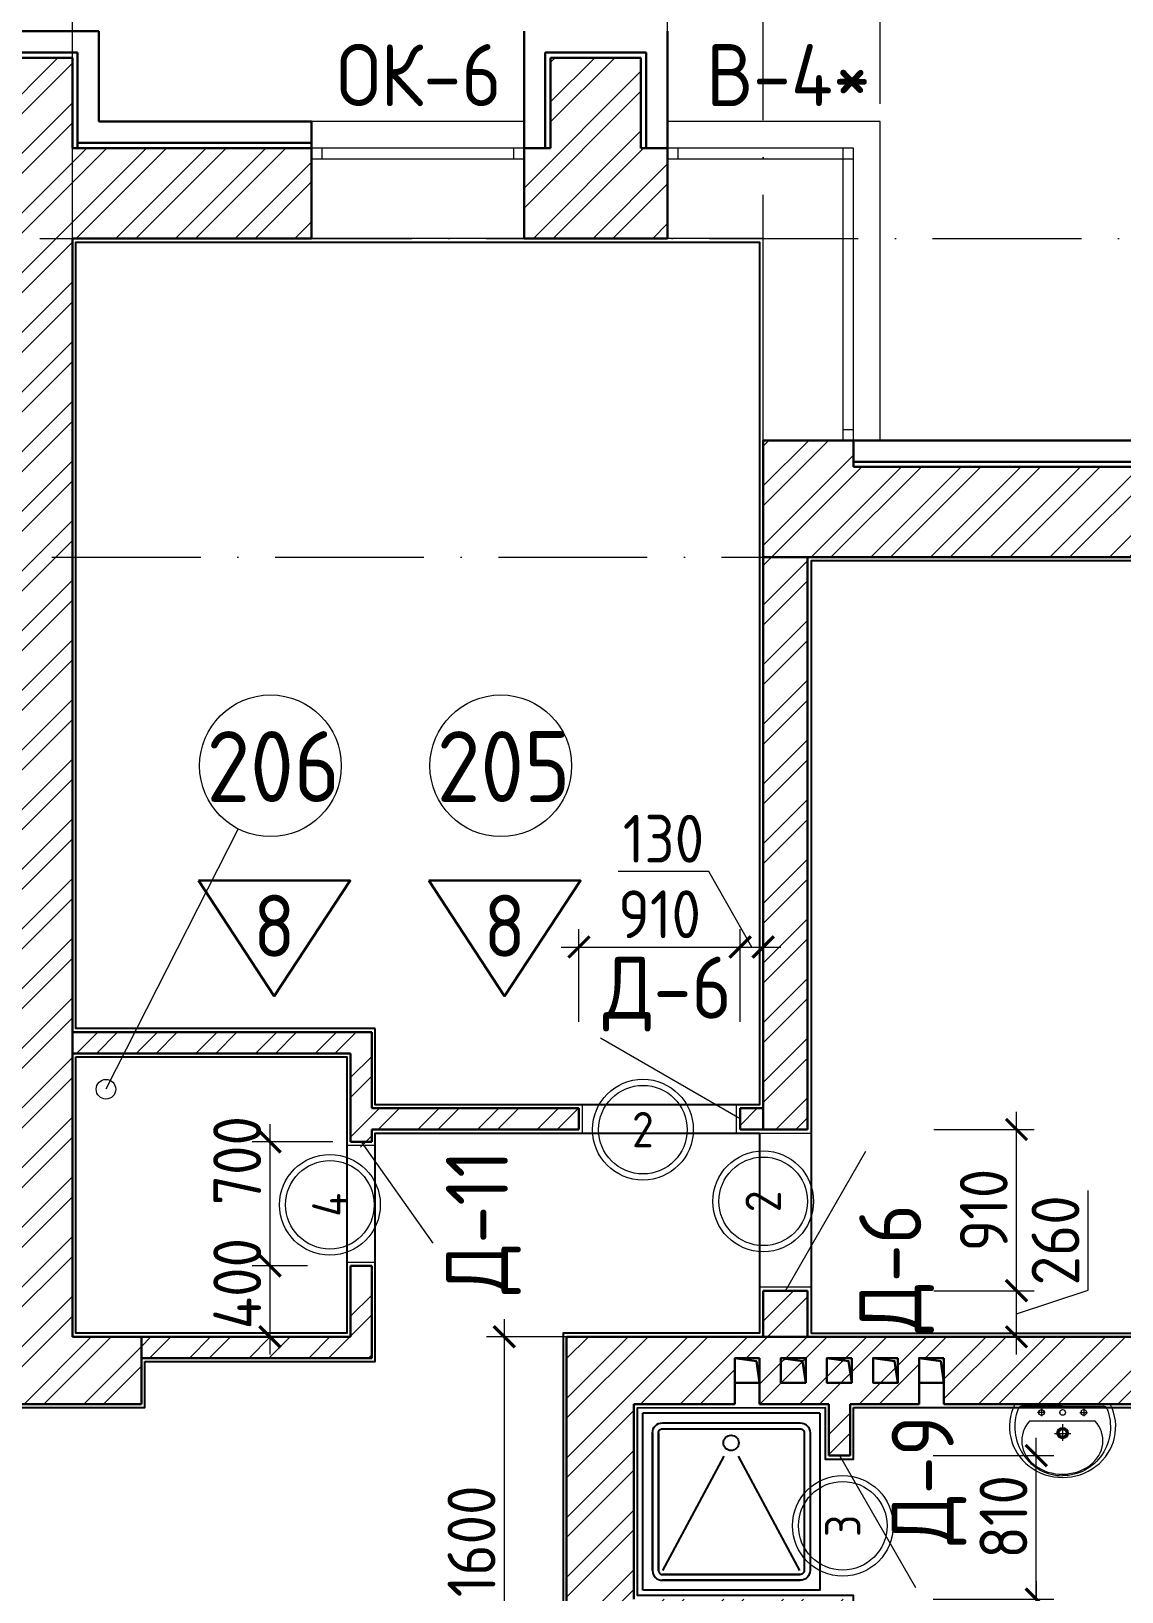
# Model space of a CAD drawing. Header units: millimetres. Extents: x 854812 to 1164625, y 589925 to 823301.
# Drawn here: x 1020473 to 1026630, y 698326 to 707135 of the extents above; entities that cross this region are included whole.
import ezdxf
from ezdxf.enums import TextEntityAlignment as Align

# ---------------------------------------------------------------- set-up
doc = ezdxf.new("R2010")
doc.units = ezdxf.units.MM
doc.linetypes.add('ACAD_ISO10W100', pattern=[18, 12, -3, 0, -3])
doc.linetypes.add('JIS_08_15', pattern=[17.25, 15, -0.75, 0.75, -0.75])
doc.layers.get('Defpoints').update_dxf_attribs({"color": 40})
doc.layers.add('SANTEH', color=7, linetype='Continuous')
for name, color, linetype, lineweight in [('АР_Марка_двери', 13, 'Continuous', 9), ('АР_Отделка_трапы-лотки', 133, 'Continuous', 13), ('АР_Штрих_материалы', 27, 'Continuous', 9), ('ДВЕРИ', 184, 'Continuous', 18), ('окна', 132, 'Continuous', 18), ('оси', 50, 'JIS_08_15', 9), ('размеры', 215, 'Continuous', 13), ('САНТЕХНИКА', 7, 'Continuous', 15), ('стены', 172, 'Continuous', 30), ('текст', 7, 'Continuous', 13)]:
    doc.layers.add(name, color=color, linetype=linetype, lineweight=lineweight)
doc.styles.add('arial', font='isocpeur.ttf')
doc.styles.add('GOST 2.304', font='isocpeur.ttf', dxfattribs={"width": 0.9})
doc.dimstyles.new('1', dxfattribs={"dimscale": 100, "dimtxt": 2.7, "dimasz": 1.2, "dimexe": 1, "dimexo": 1, "dimgap": 0.5, "dimtad": 1, "dimdec": 0, "dimzin": 0, "dimdsep": 46, "dimtxsty": 'GOST 2.304', "dimblk": 'ARCHTICK', "dimcen": 0.09, "dimdle": 1, "dimclrd": 256, "dimclre": 256, "dimclrt": 7, "dimadec": 0, "dimazin": 0, "dimtfac": 1, "dimtdec": 0, "dimtmove": 1, "dimatfit": 3, "dimldrblk": 'ARCHTICK', "dimfxl": 100, "dimtolj": 1, "dimtzin": 0, "dimlwd": 5, "dimlwe": 5, "dimarcsym": 1})
pattern_1 = [(45, (51302.94, 0), (-168.3798, 168.3798), []), (45, (51415.2, 0), (-168.3798, 168.3798), [])]

# ---------------------------------------------------------------- blocks, each defined once
blk = doc.blocks.new('_ArchTick')
at = {"color": 0, "linetype": 'ByBlock', "const_width": 0.15}
blk.add_lwpolyline([(-0.5, -0.5), (0.5, 0.5)], dxfattribs=at)
blk = doc.blocks.new('*D669')
at = {"layer": 'Defpoints', "color": 0, "ltscale": 0.1}
for p in [(1024065.5, 707665.3), (1024065.5, 706625.3), (1025265.5, 706625.3)]:
    blk.add_point(p, dxfattribs=at)
at = {"layer": 'размеры', "lineweight": 5, "ltscale": 0.1}
for p, q in [((1024065.5, 706725.3), (1024065.5, 707765.3)), ((1025265.5, 706725.3), (1025265.5, 707765.3)), ((1025365.5, 707665.3), (1023965.5, 707665.3))]:
    blk.add_line(p, q, dxfattribs=at)
at = {"layer": 'размеры', "lineweight": 5, "ltscale": 0.1, "xscale": 120, "yscale": 120, "zscale": 120, "rotation": 180}
blk.add_blockref('_ArchTick', (1024065.5, 707665.3), dxfattribs=at)
at = {"layer": 'размеры', "lineweight": 5, "ltscale": 0.1, "xscale": 120, "yscale": 120, "zscale": 120}
blk.add_blockref('_ArchTick', (1025265.5, 707665.3), dxfattribs=at)
at = {"layer": 'размеры', "color": 7, "ltscale": 0.1, "insert": (1024665.5, 707850.3), "char_height": 270, "attachment_point": 5, "style": 'GOST 2.304'}
blk.add_mtext('\\A1;1200', dxfattribs=at)
blk = doc.blocks.new('*D586')
at = {"layer": 'Defpoints', "color": 0, "lineweight": 50, "ltscale": 0.1}
for p in [(1025265.5, 707665.3), (1025265.5, 706625.3), (1027075.5, 704675.1)]:
    blk.add_point(p, dxfattribs=at)
at = {"layer": 'размеры', "lineweight": 5, "ltscale": 0.1}
for p, q in [((1025265.5, 706725.3), (1025265.5, 707765.3)), ((1027075.5, 704775.1), (1027075.5, 707765.3)), ((1027175.5, 707665.3), (1025165.5, 707665.3))]:
    blk.add_line(p, q, dxfattribs=at)
at = {"layer": 'размеры', "lineweight": 5, "ltscale": 0.1, "xscale": 120, "yscale": 120, "zscale": 120, "rotation": 180}
blk.add_blockref('_ArchTick', (1025265.5, 707665.3), dxfattribs=at)
at = {"layer": 'размеры', "lineweight": 5, "ltscale": 0.1, "xscale": 120, "yscale": 120, "zscale": 120}
blk.add_blockref('_ArchTick', (1027075.5, 707665.3), dxfattribs=at)
at = {"layer": 'размеры', "color": 7, "ltscale": 0.1, "insert": (1026170.5, 707850.3), "char_height": 270, "attachment_point": 5, "style": 'GOST 2.304'}
blk.add_mtext('\\A1;1810', dxfattribs=at)
blk = doc.blocks.new('*D637')
at = {"layer": 'Defpoints', "color": 0, "ltscale": 0.1}
for p in [(1023688.1, 699765.3), (1023143.8, 698164.9), (1024102.1, 698164.9)]:
    blk.add_point(p, dxfattribs=at)
at = {"layer": 'размеры', "lineweight": 5, "ltscale": 0.1}
for p, q in [((1023143.8, 699865.3), (1023143.8, 698064.9)), ((1023588.1, 699765.3), (1023043.8, 699765.3)), ((1024002.1, 698164.9), (1023043.8, 698164.9))]:
    blk.add_line(p, q, dxfattribs=at)
at = {"layer": 'размеры', "lineweight": 5, "ltscale": 0.1, "xscale": 120, "yscale": 120, "zscale": 120}
for p, rotation in [((1023143.8, 699765.3), 90), ((1023143.8, 698164.9), 270)]:
    blk.add_blockref('_ArchTick', p, dxfattribs=dict(at, rotation=rotation))
at = {"layer": 'размеры', "color": 7, "ltscale": 0.1, "insert": (1022958.8, 698610.7), "char_height": 270, "attachment_point": 5, "rotation": 90, "style": 'GOST 2.304'}
blk.add_mtext('\\A1;1600', dxfattribs=at)
blk = doc.blocks.new('апке55')
at = {"layer": 'САНТЕХНИКА'}
for p, q in [((3655393.1, 415954.4), (3654855.7, 415954.2)), ((3655124.4, 415942.3), (3654894.2, 415942.2)), ((3655026.8, 415907.4), (3654983.4, 415907.4)), ((3655005.1, 415929.1), (3655005.1, 415885.7)), ((3655124.4, 415942.3), (3655354.6, 415942.3)), ((3655222, 415907.5), (3655265.4, 415907.5)), ((3655243.7, 415929.2), (3655243.7, 415885.8)), ((3654939.5, 415860.4), (3655306.5, 415860.5)), ((3655124.4, 415841.9), (3655124.5, 415747.3)), ((3655078.9, 415789.2), (3655171.6, 415789.3))]:
    blk.add_line(p, q, dxfattribs=at)
for centre, major_axis, ratio, start_param, end_param in [((3655124.4, 415826.8), (-300, -0.1), 0.95522, -0.460832, 3.602425), ((3655124.4, 415826.4), (-8.1, -276.2), 0.976714, 4.368846, 6.313466), ((3654894.1, 415920.2), (-15.6, -15.6), 1, 3.922916, 5.188154), ((3655005.1, 415907.4), (-15.8, 0), 1, 3.141511, 9.424696), ((3655124.4, 415907.5), (-15.8, 0), 1, 3.141511, 9.424696), ((3655243.7, 415907.5), (15.8, 0), 1, 0.000544, 6.283729), ((3655354.7, 415920.3), (-15.6, -15.6), 1, 2.666486, 3.931724), ((3655123, 415747.3), (-229.3, -0.1), 0.82246, -0.643341, 3.784933), ((3655124.5, 415791), (-31.9, 0), 1, 3.141539203527855, 9.424724510707442), ((3655124.5, 415791), (-25.9, 0), 1, 3.141681, 9.424866), ((3655124.5, 415791), (-19.9, 0), 1, 3.141143221067577, 9.424328528247162)]:
    blk.add_ellipse(centre, major_axis=major_axis, ratio=ratio, start_param=start_param, end_param=end_param, dxfattribs=at)
at = {"layer": 'САНТЕХНИКА', "extrusion": (0, 0, -1)}
blk.add_ellipse((3655124.5, 415826.4), major_axis=(8.2, -276.2), ratio=0.976714, start_param=4.368846, end_param=6.313466, dxfattribs=at)
blk = doc.blocks.new('K10-47')
for p, q in [((50.7, 1084.8), (50.7, 84.8)), ((294.3, 623.5), (939.6, 970.6)), ((294.3, 542.9), (939.6, 195.9)), ((1050.7, 84.8), (50.7, 84.8))]:
    blk.add_line(p, q)
blk.add_lwpolyline([(50.7, 1084.8), (1050.7, 1084.8), (1050.7, 84.8)])
for points in [[(939.6, 140.3), (161.8, 140.3, -0.414214), (106.3, 195.9), (106.3, 973.7, -0.414214), (161.8, 1029.2)], [(939.6, 173.7), (161.8, 173.7, -0.414214), (139.6, 195.9), (139.6, 973.7, -0.414214), (161.8, 995.9)], [(161.8, 1029.2), (939.6, 1029.2, -0.414214), (995.2, 973.7), (995.2, 195.9, -0.141372)], [(161.8, 995.9), (939.6, 995.9, -0.414214), (961.8, 973.7), (961.8, 195.9, -0.139565)], [(161.8, 173.7), (939.6, 173.7, 0.414214), (961.8, 195.9), (961.8, 973.7, 0.139565)], [(161.8, 140.3), (939.6, 140.3, 0.414214), (995.2, 195.9), (995.2, 973.7, 0.141372)]]:
    blk.add_lwpolyline(points, format="xyb")
blk.add_circle((219.3, 583.2), 43.3)
blk = doc.blocks.new('*D675')
at = {"layer": 'Defpoints', "color": 0, "ltscale": 0.1}
for p in [(1025464.4, 698284.9), (1025464.4, 698164.9), (1026146.9, 698164.9)]:
    blk.add_point(p, dxfattribs=at)
at = {"layer": 'размеры', "lineweight": 5, "ltscale": 0.1}
for p, q in [((1026146.9, 698384.9), (1026146.9, 698064.9)), ((1025564.4, 698284.9), (1026246.9, 698284.9)), ((1025564.4, 698164.9), (1026246.9, 698164.9))]:
    blk.add_line(p, q, dxfattribs=at)
at = {"layer": 'размеры', "lineweight": 5, "ltscale": 0.1, "xscale": 120, "yscale": 120, "zscale": 120}
for p, rotation in [((1026146.9, 698284.9), 90), ((1026146.9, 698164.9), 270)]:
    blk.add_blockref('_ArchTick', p, dxfattribs=dict(at, rotation=rotation))
at = {"layer": 'размеры', "color": 7, "ltscale": 0.1, "insert": (1025989.3, 697930.5), "char_height": 270, "attachment_point": 5, "rotation": 90, "style": 'GOST 2.304'}
blk.add_mtext('\\A1;120', dxfattribs=at)
blk = doc.blocks.new('*D655')
at = {"layer": 'Defpoints', "color": 0, "lineweight": 50, "ltscale": 0.1}
for p in [(1021821.3, 700165.4), (1022132.5, 700165.4), (1022012.5, 699765.4)]:
    blk.add_point(p, dxfattribs=at)
at = {"layer": 'размеры', "lineweight": 5, "ltscale": 0.1}
for p, q in [((1021821.3, 699665.4), (1021821.3, 700265.4)), ((1022032.5, 700165.4), (1021721.3, 700165.4)), ((1021912.5, 699765.4), (1021721.3, 699765.4))]:
    blk.add_line(p, q, dxfattribs=at)
at = {"layer": 'размеры', "lineweight": 5, "ltscale": 0.1, "xscale": 120, "yscale": 120, "zscale": 120}
for p, rotation in [((1021821.3, 700165.4), 90), ((1021821.3, 699765.4), 270)]:
    blk.add_blockref('_ArchTick', p, dxfattribs=dict(at, rotation=rotation))
at = {"layer": 'размеры', "color": 7, "ltscale": 0.1, "insert": (1021636.3, 700065.4), "char_height": 270, "attachment_point": 5, "rotation": 90, "style": 'GOST 2.304'}
blk.add_mtext('\\A1;400', dxfattribs=at)
blk = doc.blocks.new('*D656')
at = {"layer": 'Defpoints', "color": 0, "lineweight": 50, "ltscale": 0.1}
for p in [(1021821.3, 700865.4), (1022275.5, 700865.4), (1022012.5, 700165.4)]:
    blk.add_point(p, dxfattribs=at)
at = {"layer": 'размеры', "lineweight": 5, "ltscale": 0.1}
for p, q in [((1021821.3, 700065.4), (1021821.3, 700965.4)), ((1022175.5, 700865.4), (1021721.3, 700865.4)), ((1021912.5, 700165.4), (1021721.3, 700165.4))]:
    blk.add_line(p, q, dxfattribs=at)
at = {"layer": 'размеры', "lineweight": 5, "ltscale": 0.1, "xscale": 120, "yscale": 120, "zscale": 120}
for p, rotation in [((1021821.3, 700865.4), 90), ((1021821.3, 700165.4), 270)]:
    blk.add_blockref('_ArchTick', p, dxfattribs=dict(at, rotation=rotation))
at = {"layer": 'размеры', "color": 7, "ltscale": 0.1, "insert": (1021635.9, 700760), "char_height": 270, "attachment_point": 5, "rotation": 90, "style": 'GOST 2.304'}
blk.add_mtext('\\A1;700', dxfattribs=at)
blk = doc.blocks.new('*D677')
at = {"layer": 'Defpoints', "color": 0, "ltscale": 0.1}
for p in [(1025467.9, 700025.3), (1026035.5, 700025.3), (1025467.9, 699765.3)]:
    blk.add_point(p, dxfattribs=at)
at = {"layer": 'размеры', "lineweight": 5, "ltscale": 0.1}
for p, q in [((1026440.5, 700028.8), (1026440.5, 700590.5)), ((1026035.5, 699665.3), (1026035.5, 700125.3)), ((1025567.9, 700025.3), (1026135.5, 700025.3)), ((1026035.5, 699895.3), (1026440.5, 700028.8)), ((1025567.9, 699765.3), (1026135.5, 699765.3))]:
    blk.add_line(p, q, dxfattribs=at)
at = {"layer": 'размеры', "lineweight": 5, "ltscale": 0.1, "xscale": 120, "yscale": 120, "zscale": 120}
for p, rotation in [((1026035.5, 700025.3), 90), ((1026035.5, 699765.3), 270)]:
    blk.add_blockref('_ArchTick', p, dxfattribs=dict(at, rotation=rotation))
at = {"layer": 'размеры', "color": 7, "ltscale": 0.1, "insert": (1026255.5, 700309.6), "char_height": 270, "attachment_point": 5, "rotation": 90, "style": 'GOST 2.304'}
blk.add_mtext('\\A1;260', dxfattribs=at)
blk = doc.blocks.new('*D678')
at = {"layer": 'Defpoints', "color": 0, "ltscale": 0.1}
for p in [(1025467.9, 700935.3), (1026035.5, 700935.3), (1025467.9, 700025.3)]:
    blk.add_point(p, dxfattribs=at)
at = {"layer": 'размеры', "lineweight": 5, "ltscale": 0.1}
for p, q in [((1026035.5, 699925.3), (1026035.5, 701035.3)), ((1025567.9, 700935.3), (1026135.5, 700935.3)), ((1025567.9, 700025.3), (1026135.5, 700025.3))]:
    blk.add_line(p, q, dxfattribs=at)
at = {"layer": 'размеры', "lineweight": 5, "ltscale": 0.1, "xscale": 120, "yscale": 120, "zscale": 120}
for p, rotation in [((1026035.5, 700935.3), 90), ((1026035.5, 700025.3), 270)]:
    blk.add_blockref('_ArchTick', p, dxfattribs=dict(at, rotation=rotation))
at = {"layer": 'размеры', "color": 7, "ltscale": 0.1, "insert": (1025850.5, 700480.3), "char_height": 270, "attachment_point": 5, "rotation": 90, "style": 'GOST 2.304'}
blk.add_mtext('\\A1;910', dxfattribs=at)
blk = doc.blocks.new('*D688')
at = {"layer": 'Defpoints', "color": 0, "ltscale": 0.1}
for p in [(1025464.4, 699094.9), (1026146.9, 699094.9), (1025464.4, 698284.9)]:
    blk.add_point(p, dxfattribs=at)
at = {"layer": 'размеры', "lineweight": 5, "ltscale": 0.1}
for p, q in [((1026146.9, 698184.9), (1026146.9, 699194.9)), ((1025564.4, 699094.9), (1026246.9, 699094.9)), ((1025564.4, 698284.9), (1026246.9, 698284.9))]:
    blk.add_line(p, q, dxfattribs=at)
at = {"layer": 'размеры', "lineweight": 5, "ltscale": 0.1, "xscale": 120, "yscale": 120, "zscale": 120}
for p, rotation in [((1026146.9, 699094.9), 90), ((1026146.9, 698284.9), 270)]:
    blk.add_blockref('_ArchTick', p, dxfattribs=dict(at, rotation=rotation))
at = {"layer": 'размеры', "color": 7, "ltscale": 0.1, "insert": (1025961.9, 698748.9), "char_height": 270, "attachment_point": 5, "rotation": 90, "style": 'GOST 2.304'}
blk.add_mtext('\\A1;810', dxfattribs=at)
blk = doc.blocks.new('*D778')
at = {"layer": 'Defpoints', "color": 0, "ltscale": 0.1}
for p in [(1024605.5, 701965.4), (1024475.5, 701444.1), (1024605.5, 701444.1)]:
    blk.add_point(p, dxfattribs=at)
at = {"layer": 'размеры', "lineweight": 5, "ltscale": 0.1}
for p, q in [((1024299.2, 702391.8), (1023786.1, 702391.8)), ((1024540.5, 701965.4), (1024299.2, 702391.8)), ((1024475.5, 701544.1), (1024475.5, 702065.4)), ((1024605.5, 701544.1), (1024605.5, 702065.4)), ((1024375.5, 701965.4), (1024705.5, 701965.4))]:
    blk.add_line(p, q, dxfattribs=at)
at = {"layer": 'размеры', "lineweight": 5, "ltscale": 0.1, "xscale": 120, "yscale": 120, "zscale": 120, "rotation": 180}
blk.add_blockref('_ArchTick', (1024475.5, 701965.4), dxfattribs=at)
at = {"layer": 'размеры', "lineweight": 5, "ltscale": 0.1, "xscale": 120, "yscale": 120, "zscale": 120}
blk.add_blockref('_ArchTick', (1024605.5, 701965.4), dxfattribs=at)
at = {"layer": 'размеры', "color": 7, "ltscale": 0.1, "insert": (1024042.7, 702576.8), "char_height": 270, "attachment_point": 5, "style": 'GOST 2.304'}
blk.add_mtext('\\A1;130', dxfattribs=at)
blk = doc.blocks.new('*D779')
at = {"layer": 'Defpoints', "color": 0, "ltscale": 0.1}
for p in [(1024475.5, 701965.4), (1023565.5, 701444.1), (1024475.5, 701444.1)]:
    blk.add_point(p, dxfattribs=at)
at = {"layer": 'размеры', "lineweight": 5, "ltscale": 0.1}
for p, q in [((1023565.5, 701544.1), (1023565.5, 702065.4)), ((1024475.5, 701544.1), (1024475.5, 702065.4)), ((1023465.5, 701965.4), (1024575.5, 701965.4))]:
    blk.add_line(p, q, dxfattribs=at)
at = {"layer": 'размеры', "lineweight": 5, "ltscale": 0.1, "xscale": 120, "yscale": 120, "zscale": 120, "rotation": 180}
blk.add_blockref('_ArchTick', (1023565.5, 701965.4), dxfattribs=at)
at = {"layer": 'размеры', "lineweight": 5, "ltscale": 0.1, "xscale": 120, "yscale": 120, "zscale": 120}
blk.add_blockref('_ArchTick', (1024475.5, 701965.4), dxfattribs=at)
at = {"layer": 'размеры', "color": 7, "ltscale": 0.1, "insert": (1024020.5, 702150.4), "char_height": 270, "attachment_point": 5, "style": 'GOST 2.304'}
blk.add_mtext('\\A1;910', dxfattribs=at)
blk = doc.blocks.new('номер помещения')
at = {"ltscale": 0.13}
blk.add_circle((0, 0), 450, dxfattribs=at)
at = {"ltscale": 0.13, "style": 'arial'}
blk.add_attdef('№', text='', height=250, dxfattribs=at).set_placement((0, 0), align=Align.MIDDLE_CENTER)

msp = doc.modelspace()

# ---------------------------------------------------------------- hatches: boundary and pattern name
at = {"layer": 'АР_Штрих_материалы', "ltscale": 100}
h = msp.add_hatch(dxfattribs=at)
h.set_pattern_fill('ANSI32', color=256, scale=25, style=0)
h.set_pattern_definition(pattern_1)
h.paths.add_polyline_path([(1016595.5, 697505.3), (1016085.5, 697505.3), (1016085.5, 691545.1), (1016595.5, 691545.1), (1016595.5, 692055.1), (1017445.5, 692055.1), (1017445.5, 692565.1), (1016595.5, 692565.1), (1016595.5, 694735.1), (1016475.2, 694735.1), (1016335.2, 694735.1), (1016335.2, 694875.1), (1016475.2, 694875.1), (1016595.5, 694875.1), (1016595.5, 695005.1), (1016595.5, 695255.1), (1016475.2, 695255.1), (1016335.2, 695255.1), (1016335.2, 695395.1), (1016475.2, 695395.1), (1016595.5, 695395.1)])
h.paths.add_polyline_path([(1016335.2, 695135.1), (1016475.2, 695135.1), (1016475.2, 694995.1), (1016335.2, 694995.1)], flags=16)
edge = h.paths.add_edge_path()
edge.add_ellipse((1020198, 694530.6), major_axis=(-0.1, 300), ratio=0.95522, start_angle=0, end_angle=206.38394)
edge.add_line((1020325.5, 694261.9), (1020325.5, 694199.4))
edge.add_ellipse((1020198.2, 693930.6), major_axis=(-0.1, 300), ratio=0.95522, start_angle=333.59626, end_angle=333.62066, ccw=False)
edge.add_line((1020325.6, 694199.3), (1020325.8, 693661.9))
edge.add_ellipse((1020198.2, 693930.6), major_axis=(-0.1, 300), ratio=0.95522, start_angle=180, end_angle=206.33976)
edge.add_line((1020325.5, 693661.7), (1020325.5, 693630.6))
edge.add_line((1020325.5, 693630.6), (1020325.5, 692565.1))
edge.add_line((1020325.5, 692565.1), (1019345.5, 692565.1))
edge.add_line((1019345.5, 692565.1), (1019345.5, 692055.1))
edge.add_line((1019345.5, 692055.1), (1020195.5, 692055.1))
edge.add_line((1020195.5, 692055.1), (1020195.5, 691405))
edge.add_line((1020195.5, 691405), (1020705.5, 691405))
edge.add_line((1020705.5, 691405), (1020705.5, 694365.1))
edge.add_line((1020705.5, 694365.1), (1020325.5, 694365.1))
edge.add_line((1020325.5, 694365.1), (1020325.6, 694261.9))
edge = h.paths.add_edge_path()
edge.add_ellipse((1020198, 694530.6), major_axis=(-0.1, 300), ratio=0.95522, start_angle=333.59626, end_angle=359.96388)
edge.add_line((1020198.1, 694830.6), (1020197.9, 694830.6))
edge.add_ellipse((1020198, 694530.6), major_axis=(-0.1, 300), ratio=0.95522, start_angle=0, end_angle=206.38394)
edge.add_line((1020325.5, 694261.9), (1020325.5, 694799.3))
edge.add_ellipse((1020198, 694530.6), major_axis=(-0.1, 300), ratio=0.95522, start_angle=333.59626, end_angle=359.96388, ccw=False)
edge.add_line((1020325.4, 694799.3), (1020325.5, 694365.1))
edge.add_line((1020325.5, 694365.1), (1020705.5, 694365.1))
edge.add_line((1020705.5, 694365.1), (1020705.5, 696545.1))
edge.add_line((1020705.5, 696545.1), (1020325.5, 696545.1))
edge.add_line((1020325.5, 696545.1), (1020195.5, 696545.1))
edge.add_line((1020195.5, 696545.1), (1020195.5, 696425.1))
edge.add_line((1020195.5, 696425.1), (1020325.5, 696425.1))
edge.add_line((1020325.5, 696425.1), (1020325.5, 694365.1))
edge.add_line((1020325.5, 694365.1), (1020325.5, 694365.1))
edge.add_line((1020325.5, 694365.1), (1020325.4, 694799.3))
edge = h.paths.add_edge_path(flags=16)
edge.add_line((1020313.4, 694760.8), (1020313.5, 694530.6))
edge.add_line((1020313.5, 694530.6), (1020313.5, 694300.4))
edge.add_ellipse((1020291.5, 694300.3), major_axis=(15.6, 15.6), ratio=1, start_angle=242.77843, end_angle=315.27124, ccw=False)
edge.add_ellipse((1020197.6, 694530.5), major_axis=(276.2, 8.2), ratio=0.976714, start_angle=178.26503, end_angle=289.68356, ccw=False)
edge.add_ellipse((1020197.6, 694530.6), major_axis=(-276.2, 8.1), ratio=0.976714, start_angle=-109.68356, end_angle=1.73497, ccw=False)
edge.add_ellipse((1020291.4, 694760.9), major_axis=(15.6, -15.6), ratio=1, start_angle=44.76657, end_angle=117.25939, ccw=False)
h.paths.add_polyline_path([(1019385.5, 696545.1), (1019285.5, 696545.1), (1019285.5, 697575.1), (1019165.5, 697575.1), (1019165.5, 696545.1), (1016595.5, 696545.1), (1016595.5, 696425.1), (1017595.5, 696425.1), (1017595.5, 696425.1), (1019385.5, 696425.1)])
h.paths.add_polyline_path([(1017715.5, 696425.1), (1017595.5, 696425.1), (1017595.5, 695125.1), (1017535.5, 695125.1), (1017535.5, 695005.1), (1017715.5, 695005.1)])
h.paths.add_polyline_path([(1016725.5, 695125.1), (1016595.5, 695125.1), (1016595.5, 695005.1), (1016725.5, 695005.1)], flags=17)
h.paths.add_polyline_path([(1028375.5, 699765.3), (1024855.5, 699765.3), (1024605.5, 699765.3), (1023495.5, 699765.3), (1023495.5, 698164.9), (1025095.5, 698164.9), (1025095.5, 698284.9), (1023875.5, 698284.9), (1023875.5, 699385.1), (1024445.5, 699385.2), (1024445.5, 699505.4), (1024445.5, 699645.4), (1024585.5, 699645.4), (1024585.5, 699505.4), (1024585.5, 699385.2), (1024975.5, 699385.3), (1024975.5, 699094.9), (1025095.5, 699094.9), (1025095.5, 699385.3), (1025485.5, 699385.3), (1025485.5, 699505.4), (1025485.5, 699645.4), (1025625.5, 699645.4), (1025625.5, 699505.4), (1025625.5, 699385.3), (1027715.5, 699385.3), (1027715.5, 698505.3), (1028225.5, 698505.3), (1028225.5, 699385.1), (1028375.5, 699385.1)])
h.paths.add_polyline_path([(1023875.5, 695934.9), (1023495.5, 695934.9), (1023495.5, 694365.1), (1023875.5, 694365.1)])
h.paths.add_polyline_path([(1024855.5, 704165.3), (1024605.5, 704165.3), (1024605.5, 700935.3), (1024855.5, 700935.3)])
h.paths.add_polyline_path([(1023565.5, 701055.3), (1022395.5, 701055.3), (1022395.5, 701485.3), (1021707.8, 701485.3), (1021698.5, 701365.3), (1022275.5, 701365.3), (1022275.5, 700835.4), (1022395.5, 700835.4), (1022395.5, 700935.3), (1023565.5, 700935.3)])
h.paths.add_polyline_path([(1021707.8, 701485.3), (1020705.5, 701485.3), (1020705.5, 701365.3), (1021698.5, 701365.3)])
h.paths.add_polyline_path([(1022395.5, 700025.4), (1022275.5, 700025.4), (1022275.5, 699765.4), (1021095.5, 699765.3), (1021095.5, 699645.5), (1022395.5, 699645.5)])
h.paths.add_polyline_path([(1024605.5, 701055.3), (1024475.5, 701055.3), (1024475.5, 700935.3), (1024605.5, 700935.3)])
h.paths.add_polyline_path([(1024855.5, 700025.3), (1024605.5, 700025.3), (1024605.5, 699765.3), (1024855.5, 699765.3)])
h.paths.add_polyline_path([(1024065.5, 706475.3), (1023915.5, 706475.3), (1023915.5, 706985.3), (1023405.5, 706985.3), (1023405.5, 706475.3), (1023255.5, 706475.3), (1023255.5, 705965.3), (1024065.5, 705965.3)])
h.paths.add_polyline_path([(1028225.5, 693345.8), (1027715.5, 693345.8), (1027715.5, 692565.1), (1027565.5, 692565.1), (1027565.5, 692055.1), (1027715.5, 692055.1), (1027715.5, 691545.1), (1028225.5, 691545.1)])
edge = h.paths.add_edge_path()
edge.add_line((1027715.5, 694545.8), (1028225.5, 694545.8))
edge.add_line((1028225.5, 694545.8), (1028225.5, 697505.3))
edge.add_line((1028225.5, 697505.3), (1027715.5, 697505.3))
edge.add_line((1027715.5, 697505.3), (1027715.5, 697285.3))
edge.add_line((1027715.5, 697285.3), (1025037.9, 697285.3))
edge.add_arc((1024973.9, 697680.2), 400, 260.8044, 279.1956, ccw=False)
edge.add_line((1024910, 697285.3), (1023875.5, 697285.3))
edge.add_line((1023875.5, 697285.3), (1023875.5, 697354.9))
edge.add_line((1023875.5, 697354.9), (1023495.5, 697354.9))
edge.add_line((1023495.5, 697354.9), (1023495.5, 696844.9))
edge.add_line((1023495.5, 696844.9), (1023875.5, 696844.9))
edge.add_line((1023875.5, 696844.9), (1023875.5, 697165.3))
edge.add_line((1023875.5, 697165.3), (1027715.5, 697165.3))
edge.add_line((1027715.5, 697165.3), (1027715.5, 694545.8))
h.paths.add_polyline_path([(1023345.5, 690765.1), (1023345.5, 690255.1), (1023495.5, 690255.1), (1023495.5, 689745.1), (1024005.5, 689745.1), (1024005.5, 692055.1), (1026265.5, 692055.1), (1026265.5, 692565.1), (1023875.5, 692565.1), (1023875.5, 694365.1), (1023495.5, 694365.1), (1023495.5, 690765.1)])
h = msp.add_hatch(dxfattribs=at)
h.set_pattern_fill('ANSI32', color=256, scale=25, style=0)
h.set_pattern_definition(pattern_1)
h.paths.add_polyline_path([(1020705.5, 705965.3), (1022055.5, 705965.3), (1022055.5, 706475.1), (1020705.5, 706475.1), (1020705.5, 706985.1), (1020195.5, 706985.1), (1020195.5, 704675.3), (1020045.5, 704675.3), (1020045.5, 704165.6), (1020325.5, 704165.6), (1020325.5, 699765.3), (1020195.5, 699765.3), (1020195.5, 699385.3), (1021095.5, 699385.3), (1021095.5, 699765.3), (1020705.5, 699765.3)])
h.paths.add_polyline_path([(1018845.5, 704165.5), (1018845.5, 704675.3), (1018695.5, 704675.3), (1018695.5, 705185.3), (1018185.5, 705185.3), (1018185.5, 704675.3), (1018035.5, 704675.3), (1018035.5, 704165.5)])
h = msp.add_hatch(dxfattribs=at)
h.set_pattern_fill('ANSI32', color=256, scale=25, style=0)
h.set_pattern_definition(pattern_1)
h.paths.add_polyline_path([(1029935.5, 701565.1), (1029425.5, 701565.1), (1029425.5, 701715.1), (1028915.5, 701715.1), (1028915.5, 700905.1), (1029425.5, 700905.1), (1029425.5, 701055.5), (1029935.5, 701055.5)])
h.paths.add_polyline_path([(1029415.5, 701445.1), (1029555.5, 701445.1), (1029555.5, 701175.5), (1029415.5, 701175.5)], flags=16)
h.paths.add_polyline_path([(1029675.5, 701445.1), (1029815.5, 701445.1), (1029815.5, 701175.5), (1029675.5, 701175.5)], flags=16)
h.paths.add_polyline_path([(1027075.5, 704165.3), (1027075.5, 704675.3), (1025115.5, 704675.3), (1025115.5, 704825.3), (1024605.5, 704825.3), (1024605.5, 704165.3)])
h.paths.add_polyline_path([(1028275.5, 704675.3), (1028275.5, 704165.1), (1028915.5, 704165.1), (1028915.5, 704015.3), (1029425.5, 704015.3), (1029425.5, 704165.3), (1029935.5, 704165.3), (1029935.5, 704675.3)])

# ---------------------------------------------------------------- linework, layer by layer
at = {"layer": 'Defpoints', "ltscale": 0.1}
for points in [[(1022415.5, 701505.3), (1020725.5, 701505.3), (1020725.5, 705945.3), (1024585.5, 705945.3), (1024585.5, 701075.3), (1022415.5, 701075.3)], [(1028375.5, 699785.3), (1028895.5, 699785.1), (1028895.5, 704145.1), (1024875.5, 704145.3), (1024875.5, 699785.3), (1024875.5, 699785.3), (1024875.5, 699785.3)], [(1020725.5, 701345.3), (1022255.5, 701345.3), (1022255.5, 699785.4), (1021095.5, 699785.3), (1021095.5, 699785.3), (1020725.5, 699785.3)], [(1021115.5, 699625.5), (1022415.5, 699625.5), (1022415.5, 700915.3), (1024585.5, 700915.3), (1024585.5, 699785.3), (1023475.5, 699785.3), (1023475.5, 694965.1), (1020725.5, 694965.1), (1020725.5, 696565.1), (1020175.5, 696565.1), (1019305.5, 696565.1), (1019305.5, 699365.3), (1021115.5, 699365.3)], [(1025115.5, 699365.3), (1027695.5, 699365.3), (1027695.5, 697305.3), (1023895.5, 697305.3), (1023895.5, 698144.9), (1025115.5, 698144.9), (1025115.5, 698304.9), (1023895.5, 698304.9), (1023895.5, 699365.1), (1024955.5, 699365.3), (1024955.5, 699074.9), (1025115.5, 699074.9)]]:
    msp.add_lwpolyline(points, close=True, dxfattribs=at)
at = {"layer": 'АР_Марка_двери', "ltscale": 0.13}
for centre in [(1023926.5, 700934.5), (1022159.5, 700510.3), (1024605.5, 700529.8), (1025054.8, 698698.3)]:
    msp.add_circle(centre, 284.4, dxfattribs=at)
at = {"layer": 'АР_Отделка_трапы-лотки', "ltscale": 0.1}
for p, q in [((1023585.5, 700915.3), (1023585.5, 701075.3)), ((1024455.5, 700915.3), (1024455.5, 701075.3)), ((1022415.5, 700845.4), (1022255.5, 700845.4)), ((1022415.5, 700185.4), (1022255.5, 700185.4)), ((1024875.5, 700045.3), (1024585.5, 700045.3))]:
    msp.add_line(p, q, dxfattribs=at)
for points in [[(1023585.5, 701075.3), (1022415.5, 701075.3), (1022415.5, 701505.3), (1020725.5, 701505.3), (1020725.5, 705945.3), (1024585.5, 705945.3), (1024585.5, 701075.3), (1024455.5, 701075.3)], [(1022255.5, 700185.4), (1022255.5, 699785.4), (1021095.5, 699785.3), (1020725.5, 699785.3), (1020725.5, 701345.3), (1022255.5, 701345.3), (1022255.5, 700845.4)], [(1022415.5, 700845.4), (1022415.5, 700915.3), (1023585.5, 700915.3)], [(1024455.5, 700915.3), (1024875.5, 700915.3)], [(1020175.5, 699365.3), (1021115.5, 699365.3), (1021115.5, 699625.5), (1022415.5, 699625.5), (1022415.5, 700185.4)], [(1024585.5, 700045.3), (1024585.5, 699785.3), (1023475.5, 699785.3), (1023475.5, 698144.9)], [(1023475.5, 698144.9), (1025115.5, 698144.9), (1025115.5, 698304.9), (1023895.5, 698304.9), (1023895.5, 699365.1), (1024955.5, 699365.3), (1024955.5, 699074.9), (1025115.5, 699074.9), (1025115.5, 699365.3), (1027695.5, 699365.3), (1027695.5, 697305.3), (1023895.5, 697305.3), (1023895.5, 697374.9)]]:
    msp.add_lwpolyline(points, dxfattribs=at)
msp.add_lwpolyline([(1024875.5, 700045.3), (1024875.5, 699785.3), (1028375.5, 699785.3, -0.000121), (1028375.5, 699785.3), (1028895.5, 699785.1), (1028895.5, 704145.1), (1024875.5, 704145.3), (1024875.5, 700915.3)], format="xyb", dxfattribs=at)
at = {"layer": 'ДВЕРИ', "ltscale": 0.1}
for p, q in [((1024475.5, 700995.3), (1023687.4, 701450.3)), ((1022335.5, 700865.4), (1022740.5, 700293.9)), ((1024730.5, 700025.3), (1025185.5, 700813.4)), ((1025035.5, 699094.9), (1025465.5, 698350.1))]:
    msp.add_line(p, q, dxfattribs=at)
at = {"layer": 'окна', "ltscale": 0.1}
for p, q in [((1023255.5, 706625.3), (1022055.5, 706625.3)), ((1025265.5, 706625.3), (1024065.5, 706625.3)), ((1025265.5, 704825.3), (1025265.5, 706625.3)), ((1023255.5, 706475.3), (1022055.5, 706475.3)), ((1025115.5, 706475.3), (1024065.5, 706475.3)), ((1025115.5, 704825.3), (1025115.5, 706475.3)), ((1025115.5, 704825.3), (1025115.5, 706475.3)), ((1023255.5, 705965.3), (1020855.5, 705965.3)), ((1024605.5, 705965.3), (1024065.5, 705965.3)), ((1024605.5, 704825.3), (1024605.5, 705965.3))]:
    msp.add_line(p, q, dxfattribs=at)
for points in [[(1022055.5, 706415.3), (1023255.5, 706415.3), (1023255.5, 706475.3), (1022055.5, 706475.3)], [(1022055.5, 706415.1), (1022115.5, 706415.1), (1022115.5, 706475.1), (1022055.5, 706475.1)], [(1023195.5, 706415.3), (1023255.5, 706415.3), (1023255.5, 706475.3), (1023195.5, 706475.3)], [(1024065.5, 706415.3), (1025115.5, 706415.3), (1025115.5, 706475.3), (1024065.5, 706475.3)], [(1024065.5, 706415.3), (1024125.5, 706415.3), (1024125.5, 706475.3), (1024065.5, 706475.3)], [(1025055.5, 706415.3), (1025115.5, 706415.3), (1025115.5, 706475.3), (1025055.5, 706475.3)], [(1025055.5, 706475.3), (1025055.5, 704825.3), (1025115.5, 704825.3), (1025115.5, 706475.3)], [(1025055.5, 704825.3), (1025115.5, 704825.3), (1025115.5, 704885.3), (1025055.5, 704885.3)]]:
    msp.add_lwpolyline(points, close=True, dxfattribs=at)
at = {"layer": 'оси', "color": 7, "linetype": 'ACAD_ISO10W100', "ltscale": 70}
for p, q in [((1020705.5, 706392.3), (1020705.5, 710130)), ((1024605.5, 705372.3), (1024605.5, 710130)), ((1020521.1, 705965.3), (1033992.5, 705965.3)), ((1019330.4, 704165.3), (1033992.5, 704165.3))]:
    msp.add_line(p, q, dxfattribs=at)
at = {"layer": 'размеры', "ltscale": 0.1}
msp.add_line((1020705.5, 704721.2), (1020705.5, 709461.1), dxfattribs=at)
at = {"layer": 'стены', "ltscale": 0.1}
for p, q in [((1020045.5, 707135.1), (1020855.5, 707135.1)), ((1020855.5, 706625.1), (1020855.5, 707135.1)), ((1023255.5, 705965.3), (1023255.5, 707135.3)), ((1024065.5, 705965.5), (1024065.5, 707135.3)), ((1020165.5, 707015.1), (1020735.5, 707015.1)), ((1020195.5, 706985.1), (1020705.5, 706985.1)), ((1020705.5, 706475.1), (1020705.5, 706985.1)), ((1020735.5, 706475.1), (1020735.5, 707015.1)), ((1023375.5, 706475.3), (1023375.5, 707015.3)), ((1023375.5, 707015.3), (1023945.5, 707015.3)), ((1023405.5, 706475.3), (1023405.5, 706985.3)), ((1023405.5, 706985.3), (1023915.5, 706985.3)), ((1023915.5, 706475.3), (1023915.5, 706985.3)), ((1023945.5, 706475.3), (1023945.5, 707015.3)), ((1020855.5, 706625.1), (1022055.5, 706625.1)), ((1022055.5, 705965.3), (1022055.5, 706625.1)), ((1020705.5, 706475.1), (1022055.5, 706475.1)), ((1020705.5, 706475.1), (1022055.5, 706475.1)), ((1020735.5, 706505.1), (1022055.5, 706505.1)), ((1023405.5, 706475.3), (1023255.5, 706475.3)), ((1024065.5, 706475.3), (1023915.5, 706475.3)), ((1020705.5, 699765.3), (1020705.5, 705965.3)), ((1020855.5, 705965.3), (1020705.5, 705965.3)), ((1022055.5, 705965.3), (1020705.5, 705965.3)), ((1020735.5, 705965.5), (1020735.5, 705965.6)), ((1024065.5, 705965.3), (1023255.5, 705965.3)), ((1027125.5, 704825.3), (1024605.5, 704825.3)), ((1024605.5, 700935.3), (1024605.5, 704825.3)), ((1025115.5, 704825.3), (1025115.5, 704675.3)), ((1027125.5, 704705.3), (1025115.5, 704705.3)), ((1027075.5, 704675.3), (1025115.5, 704675.3)), ((1027075.5, 704165.3), (1024605.5, 704165.3)), ((1024855.5, 700935.3), (1024855.5, 704165.3)), ((1020705.5, 701485.3), (1022395.5, 701485.3)), ((1020705.5, 701365.3), (1022275.5, 701365.3)), ((1022395.5, 701055.3), (1023565.5, 701055.3)), ((1023565.5, 701055.3), (1023565.5, 700935.3)), ((1024475.5, 701055.3), (1024605.5, 701055.3)), ((1024475.5, 701055.3), (1024475.5, 700935.3)), ((1022395.5, 700935.3), (1023565.5, 700935.3)), ((1024475.5, 700935.3), (1024605.5, 700935.3)), ((1024855.5, 700935.3), (1024605.5, 700935.3)), ((1022395.5, 700865.4), (1022275.5, 700865.4)), ((1022395.5, 700165.4), (1022275.5, 700165.4)), ((1024605.5, 699765.3), (1024605.5, 700025.3)), ((1024855.5, 700025.3), (1024605.5, 700025.3)), ((1024855.5, 699765.3), (1024855.5, 700025.3)), ((1021095.5, 699765.3), (1020705.5, 699765.3)), ((1021095.5, 699385.3), (1021095.5, 699765.3)), ((1023495.5, 699765.3), (1023495.5, 698164.9)), ((1028375.5, 699765.3), (1023495.5, 699765.3)), ((1024445.5, 699505.4), (1024445.5, 699385.1)), ((1024585.5, 699505.4), (1024585.5, 699385.1)), ((1025485.5, 699505.4), (1025485.5, 699385.1)), ((1025625.5, 699505.4), (1025625.5, 699385.1)), ((1021095.5, 699385.3), (1020195.5, 699385.3)), ((1024445.5, 699385.1), (1023875.5, 699385.1)), ((1023875.5, 699385.1), (1023875.5, 698284.9)), ((1024975.5, 699385.1), (1024585.5, 699385.1)), ((1024975.5, 699385.3), (1024975.5, 699094.9)), ((1025095.5, 699385.3), (1025095.5, 699094.9)), ((1025485.5, 699385.1), (1025095.5, 699385.1)), ((1027715.5, 699385.3), (1025625.5, 699385.1)), ((1025095.5, 699094.9), (1024975.5, 699094.9))]:
    msp.add_line(p, q, dxfattribs=at)
at = {"layer": 'стены', "linetype": 'Continuous', "ltscale": 100}
for points in [[(1021417.5, 702340.5), (1022273.9, 702340.5), (1021845.7, 701688.8), (1021417.5, 702340.5)], [(1022717.9, 702340.5), (1023574.2, 702340.5), (1023146, 701688.8), (1022717.9, 702340.5)]]:
    msp.add_lwpolyline(points, dxfattribs=at)
at = {"layer": 'стены', "ltscale": 0.1}
for points in [[(1022395.5, 701485.3), (1022395.5, 701055.3)], [(1022275.5, 701365.3), (1022275.5, 700865.4)], [(1022395.5, 700935.3), (1022395.5, 700865.4)], [(1022395.5, 700165.4), (1022395.5, 699645.5), (1021095.5, 699645.5)], [(1022275.5, 700165.4), (1022275.5, 699765.4), (1021095.5, 699765.3)], [(1024585.5, 699505.4), (1024567.6, 699628), (1024445.5, 699645.4)], [(1024845.5, 699505.4), (1024827.6, 699628), (1024705.5, 699645.4)], [(1025105.5, 699505.4), (1025087.6, 699628), (1024965.5, 699645.4)], [(1025365.5, 699505.4), (1025347.6, 699628), (1025225.5, 699645.4)], [(1025625.5, 699505.4), (1025607.6, 699628), (1025485.5, 699645.4)]]:
    msp.add_lwpolyline(points, dxfattribs=at)
for points in [[(1024585.5, 699645.4), (1024445.5, 699645.4), (1024445.5, 699505.4), (1024585.5, 699505.4)], [(1024845.5, 699645.4), (1024705.5, 699645.4), (1024705.5, 699505.4), (1024845.5, 699505.4)], [(1025105.5, 699645.4), (1024965.5, 699645.4), (1024965.5, 699505.4), (1025105.5, 699505.4)], [(1025365.5, 699645.4), (1025225.5, 699645.4), (1025225.5, 699505.4), (1025365.5, 699505.4)], [(1025625.5, 699645.4), (1025485.5, 699645.4), (1025485.5, 699505.4), (1025625.5, 699505.4)]]:
    msp.add_lwpolyline(points, close=True, dxfattribs=at)
at = {"layer": 'текст', "color": 7}
msp.add_line((1021642.4, 702632), (1020895.2, 701162.7), dxfattribs=at)
for centre, radius in [((1021823.7, 702988.5), 400), ((1023124.1, 702988.5), 400), ((1020895.2, 701162.7), 55.2)]:
    msp.add_circle(centre, radius, dxfattribs=at)

# ---------------------------------------------------------------- block references
at = {"layer": 'SANTEH', "rotation": 270}
msp.add_blockref('K10-47', (1023840.7, 699385.7), dxfattribs=at)
at = {"layer": 'АР_Марка_двери', "ltscale": 0.13}
ref = msp.add_blockref('номер помещения', (1023926.5, 700934.5), dxfattribs=dict(at, xscale=0.5555555555555556, yscale=0.5555555555555556, zscale=0.5555555555555556))
ref.add_attrib('№', '2', dxfattribs={"layer": '0', "ltscale": 0.13, "height": 200, "style": 'GOST 2.304', "width": 0.9}).set_placement((1023926.5, 700934.5), align=Align.MIDDLE_CENTER)
ref = msp.add_blockref('номер помещения', (1022159.5, 700510.3), dxfattribs=dict(at, xscale=0.5555555555555556, yscale=0.5555555555555556, zscale=0.5555555555555556, rotation=90))
ref.add_attrib('№', '4', dxfattribs={"layer": '0', "ltscale": 0.13, "height": 200, "rotation": 90, "style": 'GOST 2.304', "width": 0.9}).set_placement((1022159.5, 700510.3), align=Align.MIDDLE_CENTER)
ref = msp.add_blockref('номер помещения', (1024605.5, 700529.8), dxfattribs=dict(at, xscale=0.5555555555555556, yscale=0.5555555555555556, zscale=0.5555555555555556, rotation=90))
ref.add_attrib('№', '2', dxfattribs={"layer": '0', "ltscale": 0.13, "height": 200, "rotation": 90, "style": 'GOST 2.304', "width": 0.9}).set_placement((1024605.5, 700529.8), align=Align.MIDDLE_CENTER)
ref = msp.add_blockref('номер помещения', (1025054.8, 698698.3), dxfattribs=dict(at, xscale=0.5555555555555556, yscale=0.5555555555555556, zscale=0.5555555555555556, rotation=90))
ref.add_attrib('№', '3', dxfattribs={"layer": '0', "ltscale": 0.13, "height": 200, "rotation": 90, "style": 'GOST 2.304', "width": 0.9}).set_placement((1025054.8, 698698.3), align=Align.MIDDLE_CENTER)
at = {"layer": 'САНТЕХНИКА', "color": 7, "rotation": 3.936696918065424e-05}
msp.add_blockref('апке55', (-2628828.6, 283428.3), dxfattribs=at)

# ---------------------------------------------------------------- texts
at = {"layer": 'АР_Марка_двери', "linetype": 'Continuous', "lineweight": 15, "style": 'GOST 2.304', "width": 0.9}
for s, p in [('ОК-6', (1022663.9, 706712.6)), ('В-4*', (1024748.5, 706712.6)), ('Д-6', (1024065, 701561))]:
    msp.add_text(s, height=350, dxfattribs=at).set_placement(p, align=Align.CENTER)
for s, p in [('Д-11', (1023164.5, 700413.8)), ('Д-6', (1025497.4, 700152.1)), ('Д-9', (1025680.3, 698957.2))]:
    msp.add_text(s, height=350, rotation=90, dxfattribs=at).set_placement(p, align=Align.CENTER)
at = {"layer": 'АР_Отделка_трапы-лотки', "ltscale": 100, "char_height": 350, "width": 1500, "attachment_point": 5, "style": 'GOST 2.304'}
for insert in [(1021845.7, 702085.2), (1023146, 702085.2)]:
    msp.add_mtext('8', dxfattribs=dict(at, insert=insert))
at = {"layer": 'текст', "color": 7, "style": 'GOST 2.304', "width": 0.9}
for s, p in [('206', (1021839.9, 702784.3)), ('205', (1023140.2, 702784.3))]:
    msp.add_text(s, height=400, dxfattribs=at).set_placement(p, align=Align.CENTER)

# ---------------------------------------------------------------- dimensions: what is measured, and where the dimension line sits
at = {"layer": 'размеры', "ltscale": 0.1}
for base, p1, p2, angle, picture, middle in [((1024065.5, 707665.3), (1025265.5, 706625.3), (1024065.5, 706625.3), 180, '*D669', (1024665.5, 707850.3)), ((1025265.5, 707665.3), (1027075.5, 704675.1), (1025265.5, 706625.3), 180, '*D586', (1026170.5, 707850.3)), ((1026035.5, 700935.3), (1025467.9, 700025.3), (1025467.9, 700935.3), 90, '*D678', (1025850.5, 700480.3))]:
    dim = msp.add_linear_dim(base=base, p1=p1, p2=p2, angle=angle, dimstyle='1', dxfattribs=at)
    dim.commit()
    dim.dimension.update_dxf_attribs({"geometry": picture, "text_midpoint": middle})
dim = msp.add_linear_dim(base=(1024605.5, 701965.4), p1=(1024475.5, 701444.1), p2=(1024605.5, 701444.1), dimstyle='1', dxfattribs=at)
dim.commit()
dim.dimension.update_dxf_attribs({"geometry": '*D778', "text_midpoint": (1024249.2, 702391.8), "dimtype": 160})
dim = msp.add_linear_dim(base=(1024475.5, 701965.4), p1=(1023565.5, 701444.1), p2=(1024475.5, 701444.1), dimstyle='1', dxfattribs=at)
dim.commit()
dim.dimension.update_dxf_attribs({"geometry": '*D779', "text_midpoint": (1024020.5, 702150.4)})
for base, p1, p2, override, picture, middle in [((1021821.3, 700865.4), (1022012.5, 700165.4), (1022275.5, 700865.4), {"dimtmove": 2}, '*D656', (1021635.9, 700760)), ((1026035.5, 700025.3), (1025467.9, 699765.3), (1025467.9, 700025.3), {"dimtmove": 1}, '*D677', (1026440.5, 700078.8)), ((1021821.3, 700165.4), (1022012.5, 699765.4), (1022132.5, 700165.4), {"dimtmove": 1}, '*D655', (1021821.3, 700065.4)), ((1026146.9, 698164.9), (1025464.4, 698284.9), (1025464.4, 698164.9), {"dimtmove": 2}, '*D675', (1025989.3, 697930.5))]:
    dim = msp.add_linear_dim(base=base, p1=p1, p2=p2, angle=90, dimstyle='1', override=override, dxfattribs=at)
    dim.commit()
    dim.dimension.update_dxf_attribs({"geometry": picture, "text_midpoint": middle, "dimtype": 160})
for base, p1, p2, picture, middle in [((1023143.8, 698164.9), (1023688.1, 699765.3), (1024102.1, 698164.9), '*D637', (1023143.8, 698610.7)), ((1026146.9, 699094.9), (1025464.4, 698284.9), (1025464.4, 699094.9), '*D688', (1026146.9, 698748.9))]:
    dim = msp.add_linear_dim(base=base, p1=p1, p2=p2, angle=90, dimstyle='1', dxfattribs=at)
    dim.commit()
    dim.dimension.update_dxf_attribs({"geometry": picture, "text_midpoint": middle, "dimtype": 160})

doc.saveas('drawing.dxf')
